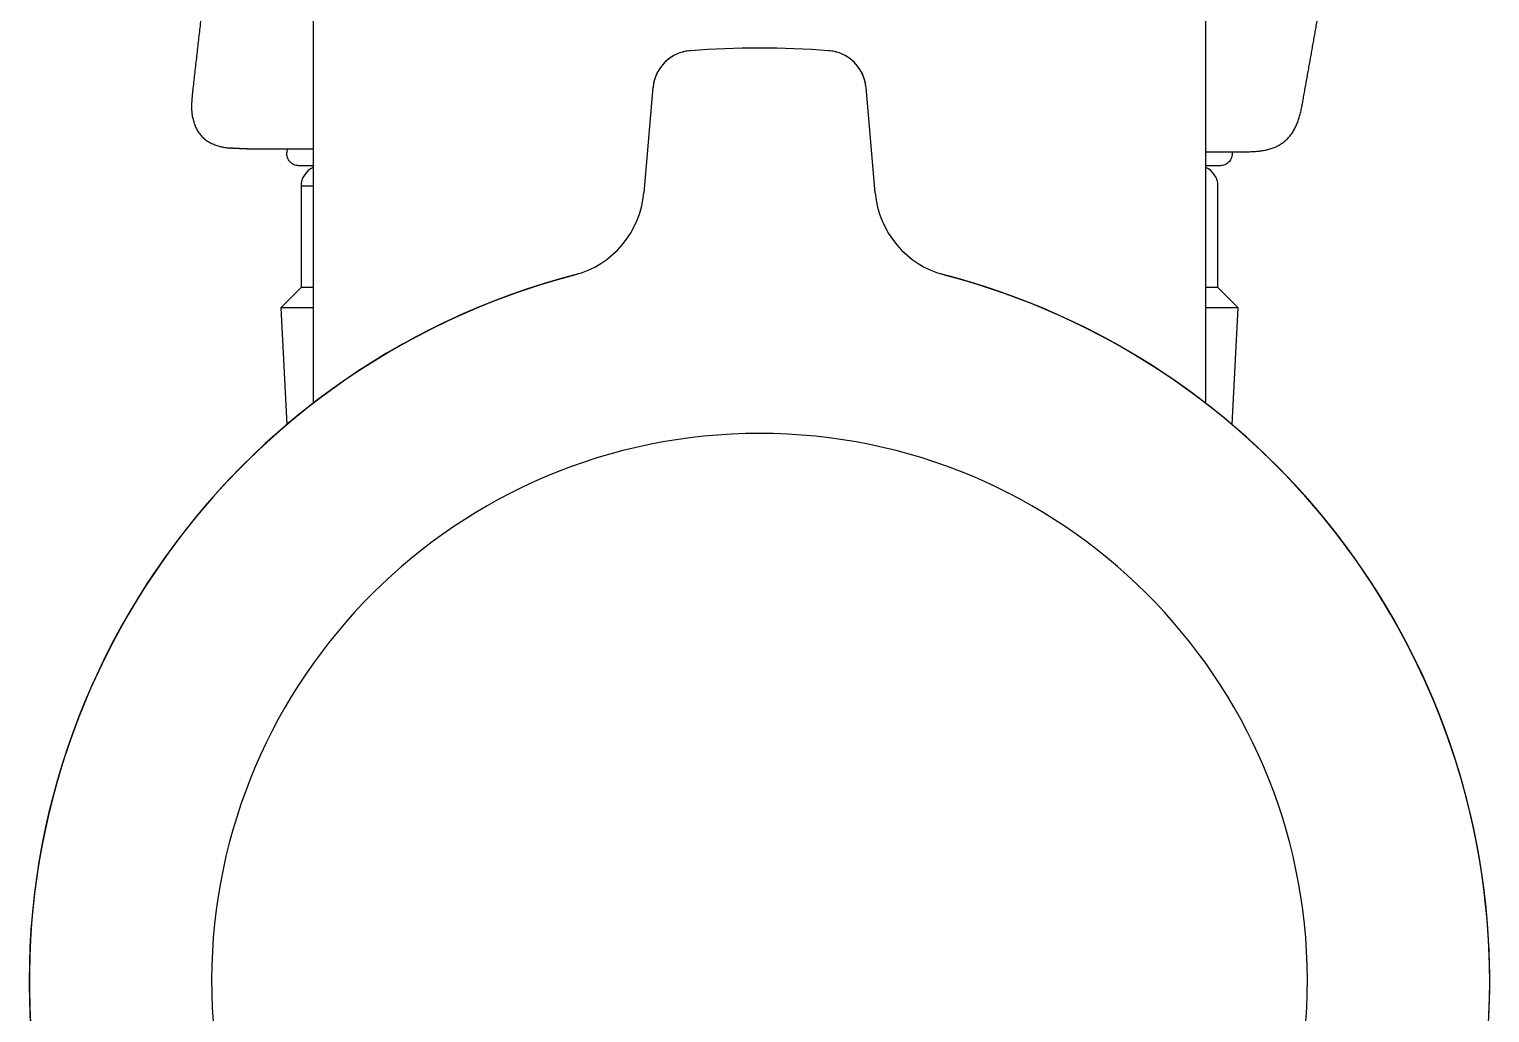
# Model space of a CAD drawing. Header units: millimetres. Extents: x 976 to 9349, y -1578 to 2211.
# Drawn here: x 6017.545 to 6021.145, y 638.06 to 640.484 of the extents above; entities that cross this region are included whole.
import ezdxf

# ---------------------------------------------------------------- set-up
doc = ezdxf.new("R2010")
doc.units = ezdxf.units.MM
doc.layers.add('Wbudowane', color=175, linetype='Continuous')

# ---------------------------------------------------------------- blocks, each defined once
blk = doc.blocks.new('Z$W@#14502')
for p, q in [((5.45, 158.9517), (5.45, 121.9236)), ((7.65, 121.9236), (7.65, 158.9517)), ((6.2874, 122.7015), (6.2648, 122.4423)), ((6.8352, 122.4423), (6.8126, 122.7015)), ((5.2873, 122.5509), (5.4499, 122.5504)), ((5.3858, 122.5506), (5.3851, 122.5417)), ((5.45, 122.5091), (5.4149, 122.5091)), ((7.65, 122.5437), (7.743, 122.5435)), ((7.6851, 122.5091), (7.65, 122.5091)), ((7.7149, 122.5417), (7.7148, 122.5435)), ((5.45, 122.4588), (5.42, 122.4588)), ((5.42, 122.4588), (5.42, 122.2088)), ((7.68, 122.2088), (7.68, 122.4588)), ((5.42, 122.2088), (5.37, 122.1588)), ((5.45, 122.2088), (5.42, 122.2088)), ((7.68, 122.2088), (7.65, 122.2088)), ((7.73, 122.1588), (7.68, 122.2088)), ((5.45, 122.1588), (5.37, 122.1588)), ((5.37, 122.1588), (5.3851, 121.871)), ((7.73, 122.1588), (7.65, 122.1588)), ((7.7149, 121.871), (7.73, 122.1588))]:
    blk.add_line(p, q)
for centre, radius, start, end in [((6.55, 120.4988), 2.3, 85.7526, 94.2474), ((6.55, 120.4988), 2.3, 85.7526, 94.2474), ((6.55, 120.4988), 2.3, 85.7526, 94.2474), ((6.3871, 122.6928), 0.1, 94.2474, 175), ((6.7129, 122.6928), 0.1, 5, 85.7526), ((5.47, 122.4588), 0.05, 113.5782, 180), ((7.63, 122.4588), 0.05, 0, 66.4218), ((6.0356, 122.4623), 0.23, 284.68, 355.0004), ((7.0644, 122.4623), 0.23, 184.9996, 255.32), ((6.55, 120.4988), 1.8, 104.3582, 0), ((6.55, 120.4988), 1.7997, 104.6795, 75.3205), ((6.55, 120.4988), 1.7997, 104.6795, 0), ((6.55, 120.4988), 1.8, 0, 75.6383), ((6.55, 120.4988), 1.7997, 0, 75.3205), ((6.55, 120.4988), 1.3505, 270.3893, 269.6107)]:
    blk.add_arc(centre, radius, start, end)
for points, degree in [([(5.1543, 122.7003), (5.1899, 123.0157), (5.228, 123.3304), (5.2683, 123.6444), (5.3108, 123.9576), (5.3553, 124.2701), (5.4017, 124.5819), (5.4499, 124.8933)], 7), ([(7.8899, 122.6715), (7.9109, 122.7883), (7.9316, 122.9052), (7.952, 123.0222), (7.972, 123.1392), (7.9918, 123.2562), (8.0113, 123.3733), (8.0305, 123.4904), (8.0494, 123.6076), (8.0681, 123.7248)], 9), ([(5.1532, 122.6272), (5.1508, 122.6404), (5.1501, 122.6547), (5.1508, 122.6697), (5.1526, 122.685), (5.1543, 122.7003)], 5), ([(7.743, 122.5435), (7.7908, 122.5434), (7.8377, 122.5458), (7.8729, 122.5773), (7.8815, 122.6244), (7.8899, 122.6715)], 5), ([(5.2873, 122.5509), (5.2789, 122.5509), (5.2704, 122.551), (5.2621, 122.5511), (5.2538, 122.5516), (5.2458, 122.5524)], 5)]:
    blk.add_open_spline(points, degree=degree)
for points, knots in [([(6.3797, 122.7925), (6.3741, 122.7921), (6.3647, 122.7906), (6.3493, 122.7859), (6.3353, 122.7788), (6.3223, 122.7695), (6.3111, 122.7584), (6.3016, 122.7455), (6.2944, 122.7316), (6.2895, 122.7163), (6.2879, 122.707), (6.2874, 122.7015)], [0, 0, 0, 0, 0.107692, 0.22006, 0.332261, 0.44449, 0.556905, 0.669116, 0.781256, 0.893616, 1, 1, 1, 1]), ([(6.8126, 122.7015), (6.8121, 122.707), (6.8105, 122.7164), (6.8055, 122.7318), (6.7983, 122.7456), (6.7888, 122.7586), (6.7776, 122.7696), (6.7645, 122.7789), (6.7506, 122.7859), (6.7352, 122.7906), (6.7258, 122.7921), (6.7203, 122.7925)], [0, 0, 0, 0, 0.107692, 0.22006, 0.332261, 0.44449, 0.556905, 0.669116, 0.781256, 0.893616, 1, 1, 1, 1]), ([(5.1532, 122.6272), (5.1532, 122.6271), (5.1533, 122.6269), (5.1534, 122.6264), (5.1535, 122.626), (5.1538, 122.6243), (5.1544, 122.6217), (5.1557, 122.6165), (5.1581, 122.6088), (5.1623, 122.5994), (5.1678, 122.5903), (5.1745, 122.5819), (5.1825, 122.5745), (5.1917, 122.568), (5.2019, 122.5628), (5.2125, 122.5588), (5.2226, 122.556), (5.2311, 122.5543), (5.2374, 122.5533), (5.2409, 122.5529), (5.2433, 122.5526), (5.2448, 122.5525), (5.2456, 122.5524), (5.2458, 122.5524), (5.2458, 122.5524)], [0, 0, 0, 0, 0.034373, 0.055368, 0.066108, 0.073025, 0.089512, 0.121177, 0.185785, 0.257528, 0.332379, 0.407546, 0.480575, 0.558708, 0.640637, 0.717321, 0.79348, 0.858198, 0.89923, 0.923415, 0.934372, 0.945927, 0.967085, 1, 1, 1, 1]), ([(5.4149, 122.5091), (5.4128, 122.5091), (5.4108, 122.5093), (5.4068, 122.5101), (5.4047, 122.5108), (5.401, 122.5124), (5.3992, 122.5135), (5.3958, 122.5159), (5.3942, 122.5173), (5.3914, 122.5203), (5.3902, 122.522), (5.3881, 122.5256), (5.3872, 122.5274), (5.3852, 122.5333), (5.3847, 122.5376), (5.3851, 122.5417)], [0, 0, 0, 0, 0.125, 0.125, 0.25, 0.25, 0.375, 0.375, 0.5, 0.5, 0.625, 0.625, 0.75, 0.75, 1, 1, 1, 1]), ([(7.7149, 122.5417), (7.7153, 122.5376), (7.7148, 122.5333), (7.7128, 122.5274), (7.7119, 122.5256), (7.7098, 122.522), (7.7086, 122.5203), (7.7058, 122.5173), (7.7042, 122.5159), (7.7008, 122.5135), (7.699, 122.5124), (7.6953, 122.5108), (7.6932, 122.5101), (7.6892, 122.5093), (7.6872, 122.5091), (7.6851, 122.5091)], [0, 0, 0, 0, 0.25, 0.25, 0.375, 0.375, 0.5, 0.5, 0.625, 0.625, 0.75, 0.75, 0.875, 0.875, 1, 1, 1, 1])]:
    blk.add_open_spline(points, degree=3, knots=knots)

msp = doc.modelspace()

# ---------------------------------------------------------------- block references
at = {"layer": 'Wbudowane'}
msp.add_blockref('Z$W@#14502', (6012.7951, 517.6389), dxfattribs=at)

doc.saveas('drawing.dxf')
